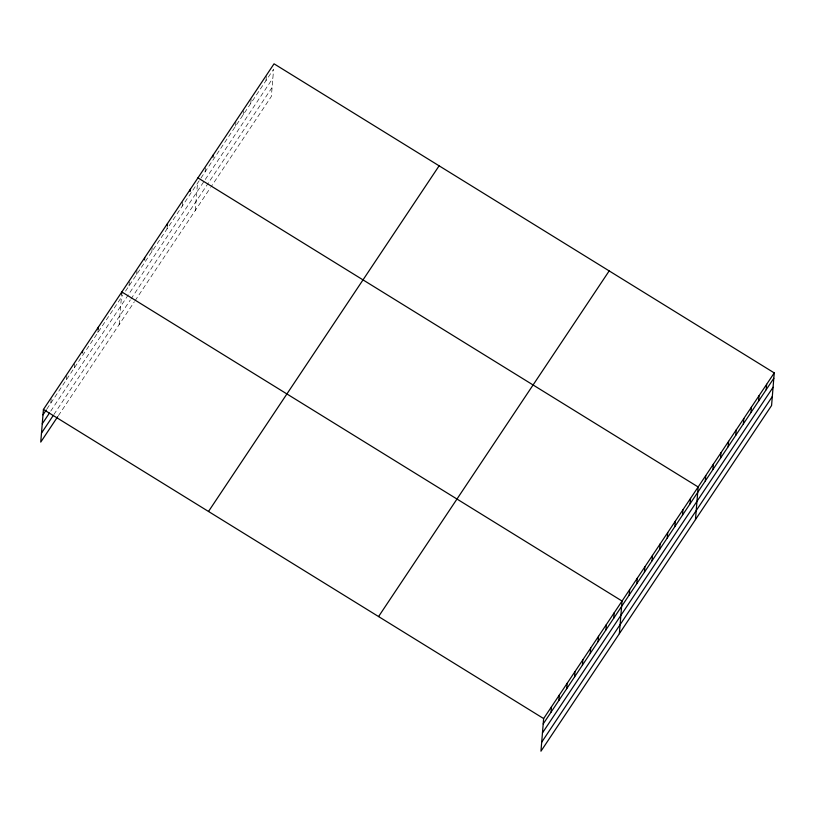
<?xml version="1.0" encoding="UTF-8"?>
<svg xmlns="http://www.w3.org/2000/svg" width="815" height="815" viewBox="0 0 815 815"><rect width="100%" height="100%" fill="white"/><g stroke="black" fill="none" stroke-linecap="round" stroke-linejoin="round"><path stroke-width="0.61" stroke-dasharray="4.08 3.06" d="M50.836 403.089L51.274 397.72M66.514 379.586L66.871 375.287M74.348 367.84L74.705 363.541M97.871 332.581L98.136 329.352M119.153 324.564L121.659 294.103M129.004 285.912L129.361 281.613M136.614 274.512L136.971 270.213M151.834 251.692L152.191 247.393M167.055 228.883L167.32 225.663M182.275 206.073L182.631 201.774M195.264 210.504L197.505 183.253M205.115 171.853L205.462 167.554M235.555 126.223L235.902 121.924M243.165 114.813L243.512 110.524M250.775 103.413L251.122 99.114M265.996 80.593L266.342 76.304M46.913 408.967L122.78 295.244M125.551 291.098L200.266 179.106M200.959 178.067L273.606 69.194L271.364 96.435L211.177 186.655M50.744 411.106L272.862 78.179M53.902 414.489L130.278 300.022M130.971 298.983L272.098 87.45M58.395 415.65L134.383 301.754M135.066 300.715L210.484 187.684"/><path stroke-width="1.22" d="M774.25 372.913L543.636 718.565L540.956 751.186L771.571 405.534L774.25 372.913L274.044 63.815L43.429 409.466L40.75 442.087L57.743 416.628M82.458 352.864L82.631 350.715M98.136 329.352L98.32 327.202M121.659 294.103L121.843 291.953L622.049 601.042L619.359 633.663M144.489 259.883L144.673 257.734M167.32 225.663L167.503 223.514M190.16 191.444L190.333 189.294M212.99 157.224L213.163 155.074M551.042 712.188L551.48 706.809M558.876 700.431L559.324 695.063M566.72 688.675L567.159 683.306M574.555 676.929L575.003 671.55M582.399 665.172L582.837 659.804M590.243 653.426L590.681 648.047M598.078 641.67L598.526 636.301M605.922 629.914L606.36 624.545M613.766 618.167L614.204 612.788M629.211 595.011L629.659 589.632M636.821 583.601L637.269 578.232M644.431 572.191L644.879 566.822M652.041 560.791L652.489 555.412M659.651 549.381L660.099 544.013M667.261 537.971L667.709 532.602M674.871 526.572L675.319 521.192M682.481 515.162L682.929 509.793M690.091 503.752L690.539 498.383M695.47 519.593L698.149 486.973L197.943 177.884M705.321 480.942L705.759 475.573M712.931 469.532L713.37 464.163M720.542 458.132L720.98 452.753M728.152 446.722L728.59 441.353M735.762 435.312L736.2 429.943M743.372 423.912L743.81 418.533M750.982 412.502L751.42 407.133M758.592 401.092L759.03 395.723M766.202 389.692L766.64 384.313M42.991 414.845L46.261 409.945M42.248 423.831L49.44 413.062M41.494 433.101L53.25 415.467M208.497 511.474L439.112 165.822M378.568 616.558L609.182 270.906M543.198 723.934L773.812 378.282M542.454 732.93L773.068 387.278M541.7 742.19L772.304 396.538M43.429 409.466L543.636 718.565"/></g></svg>
